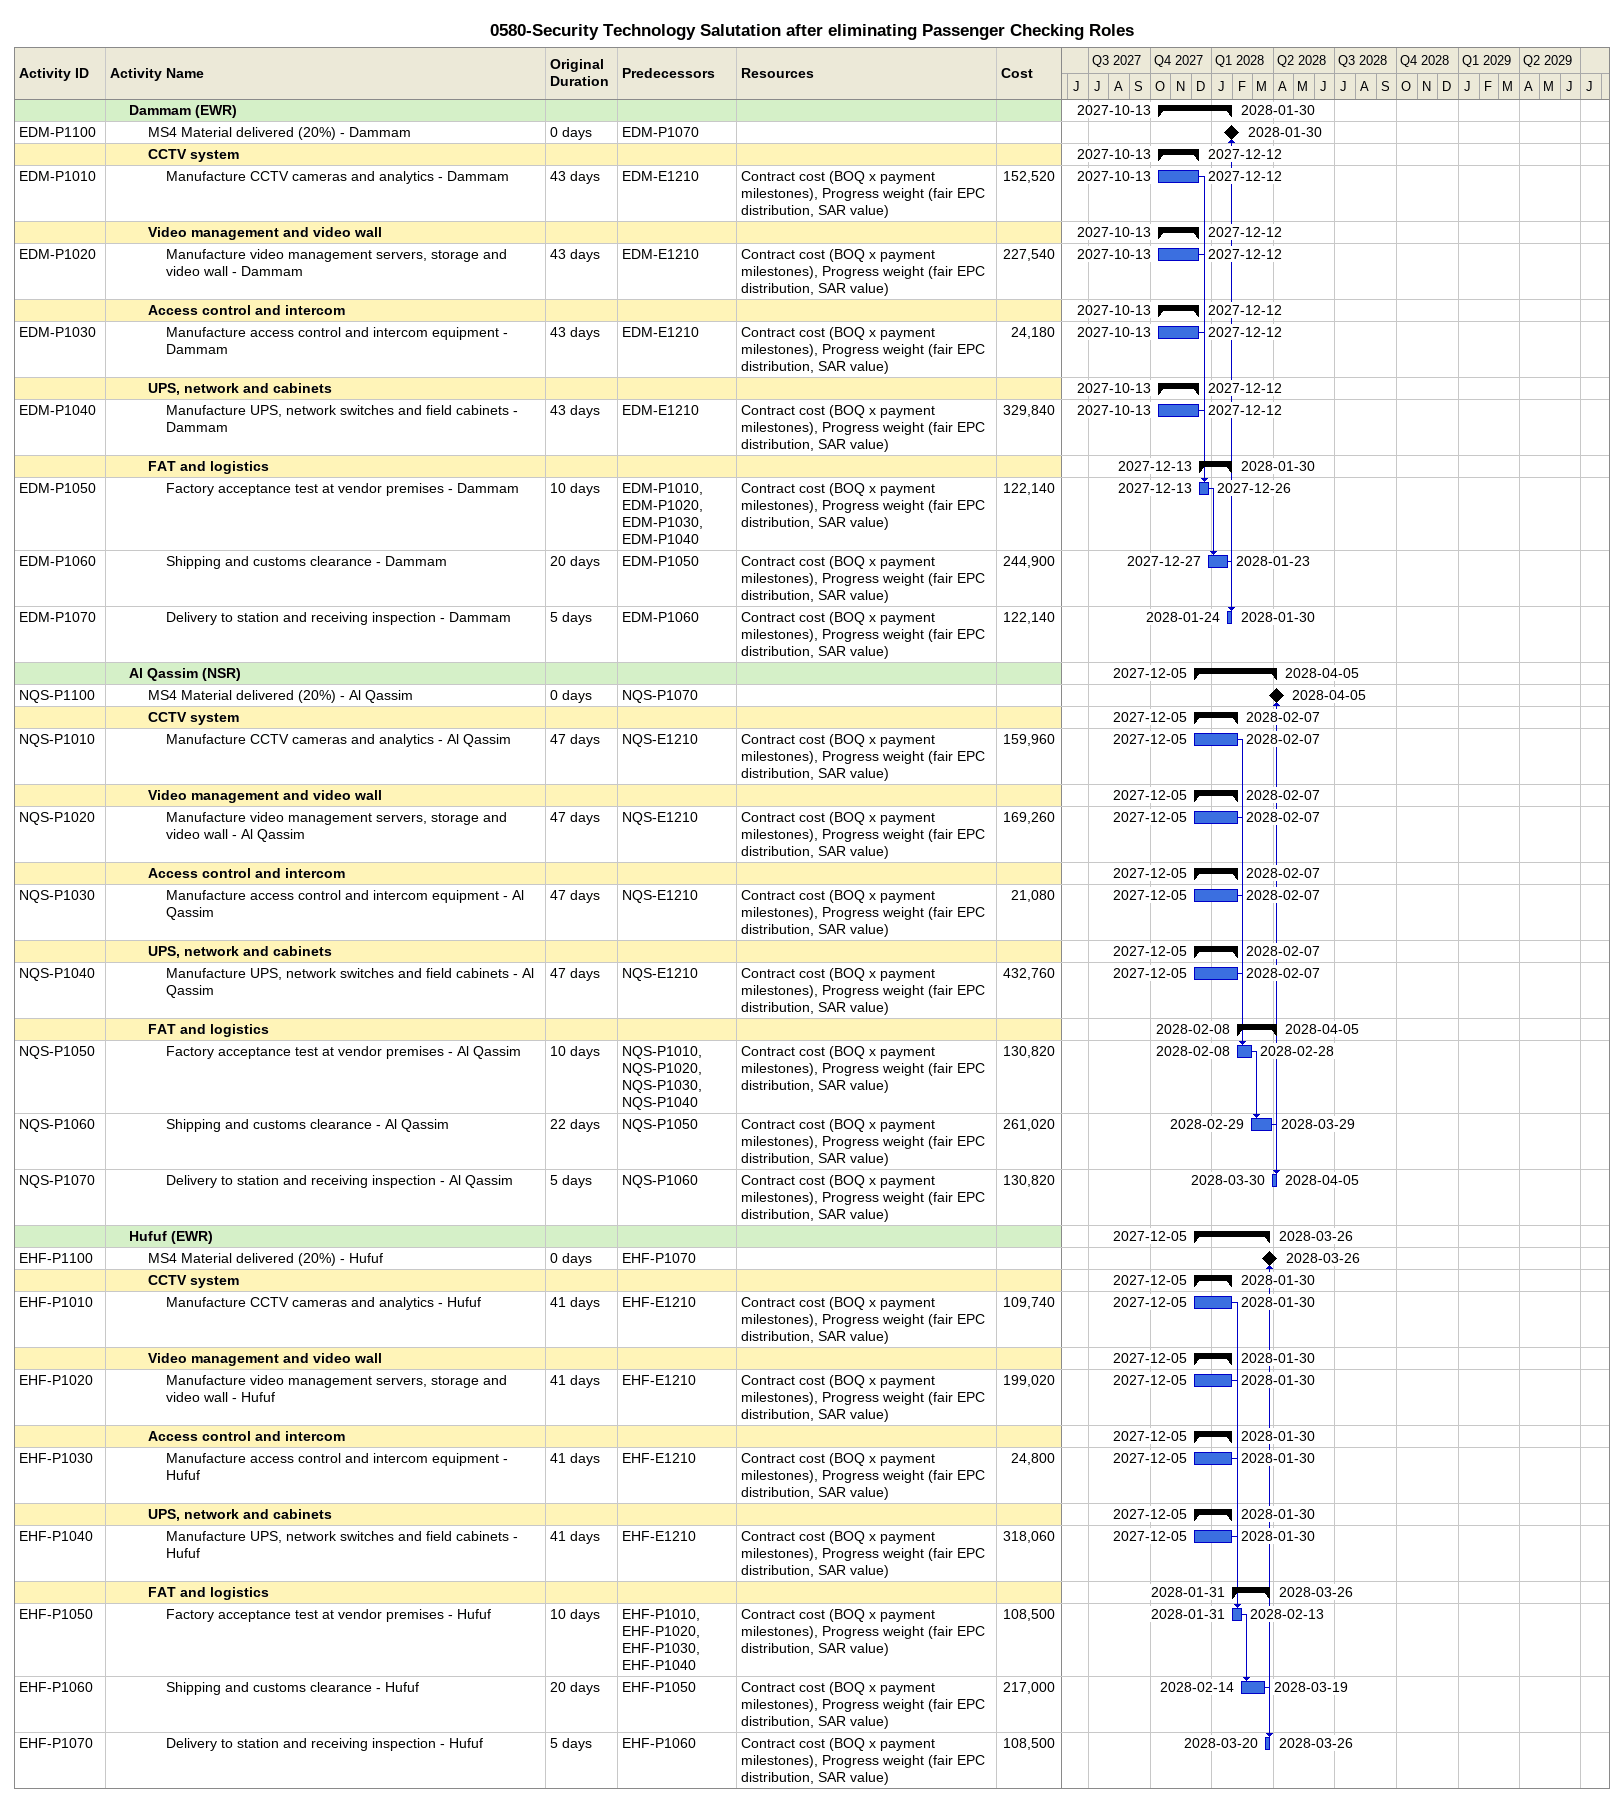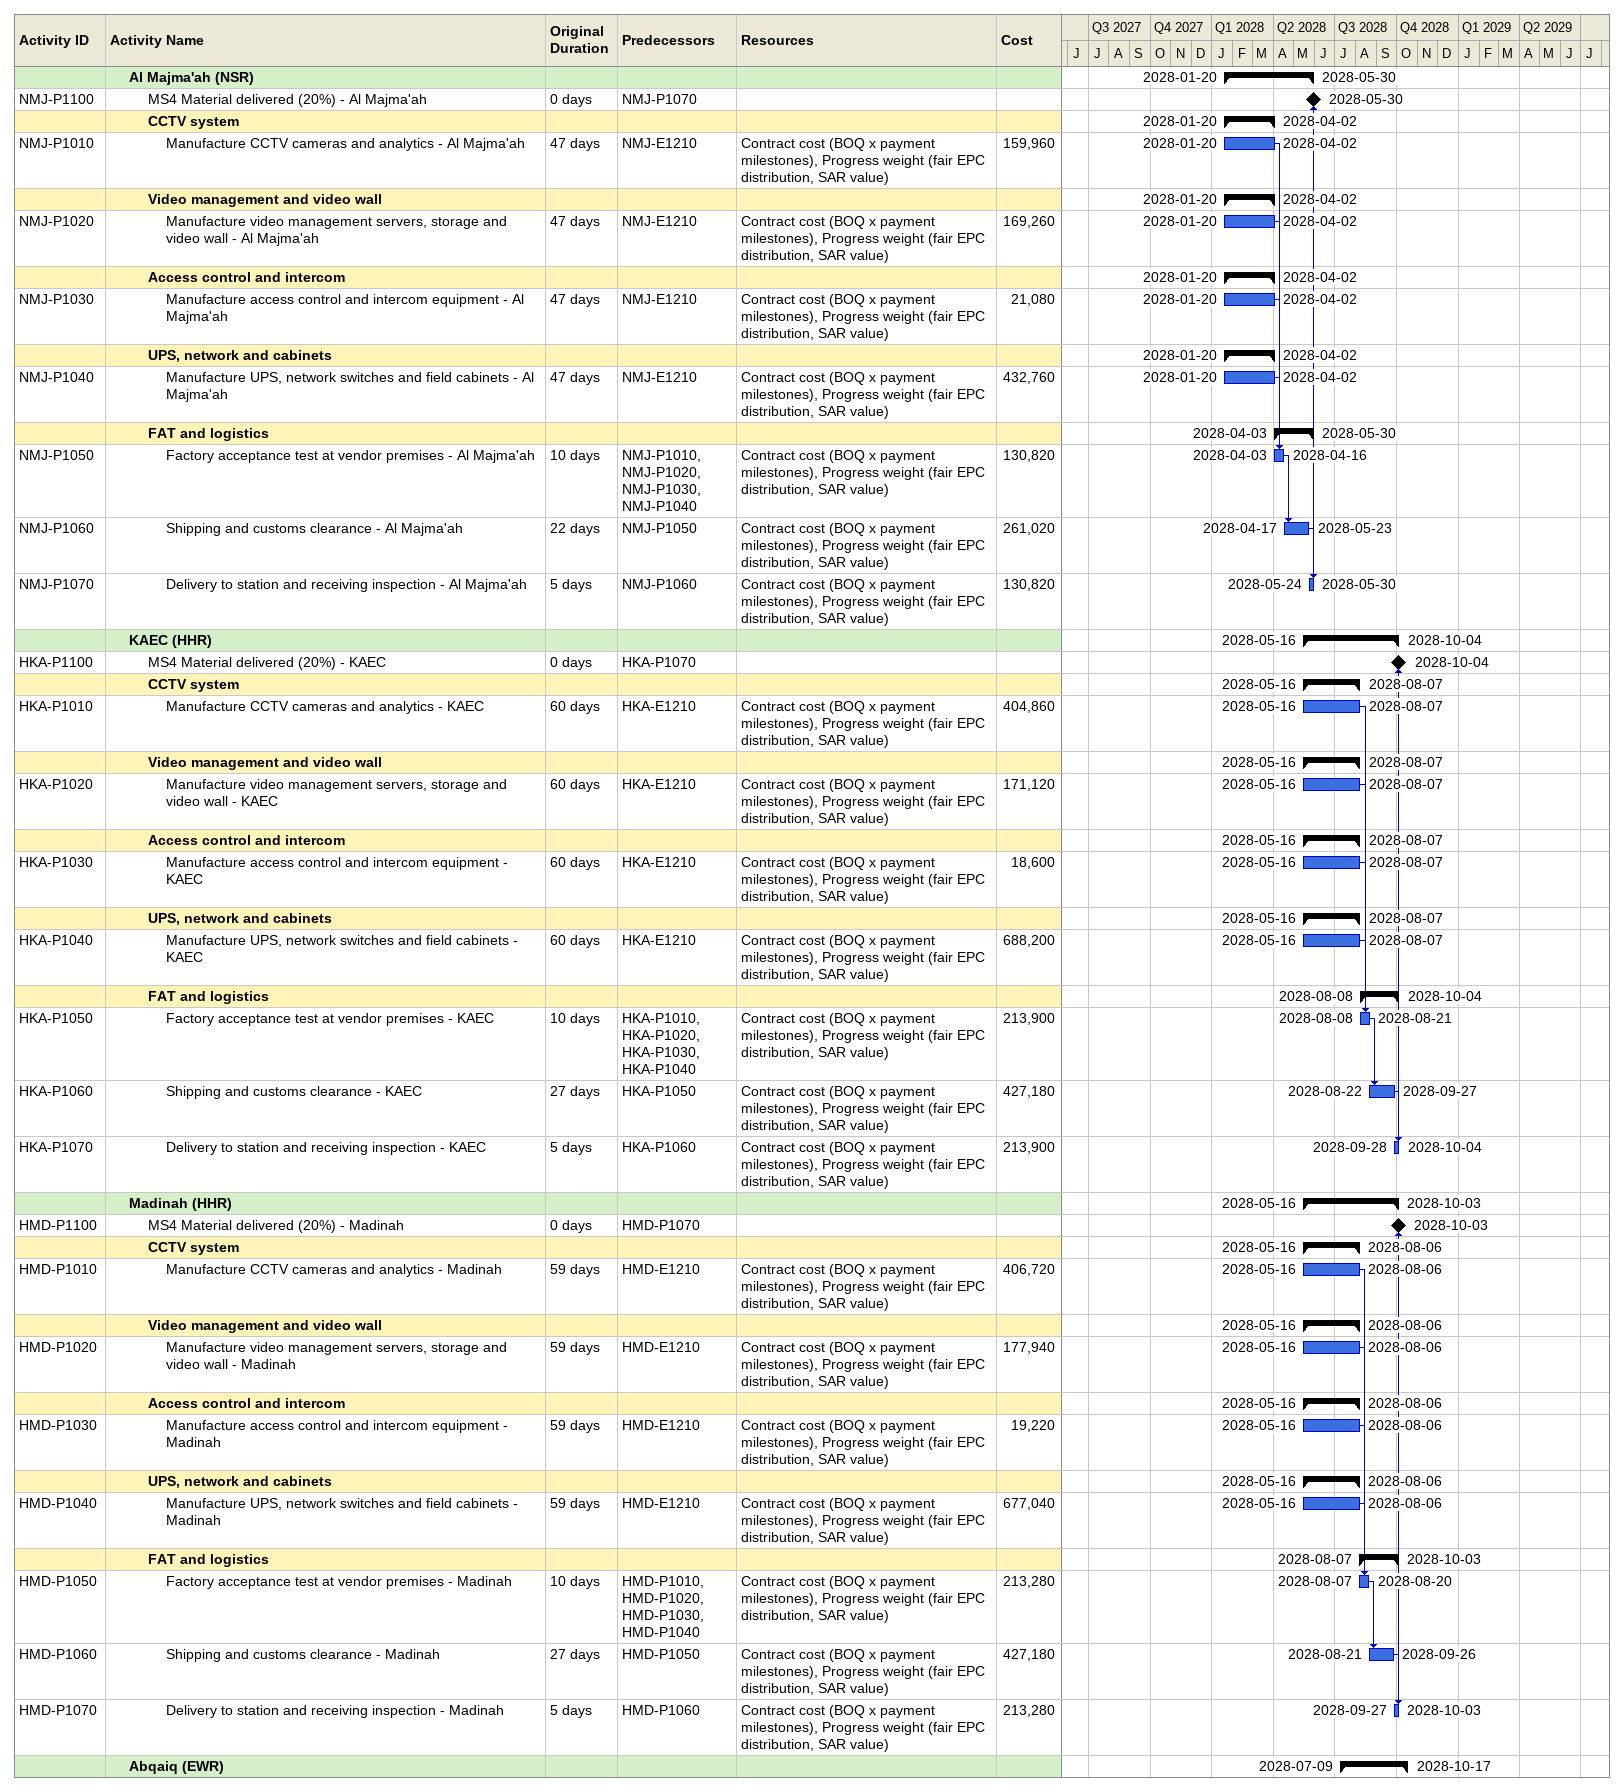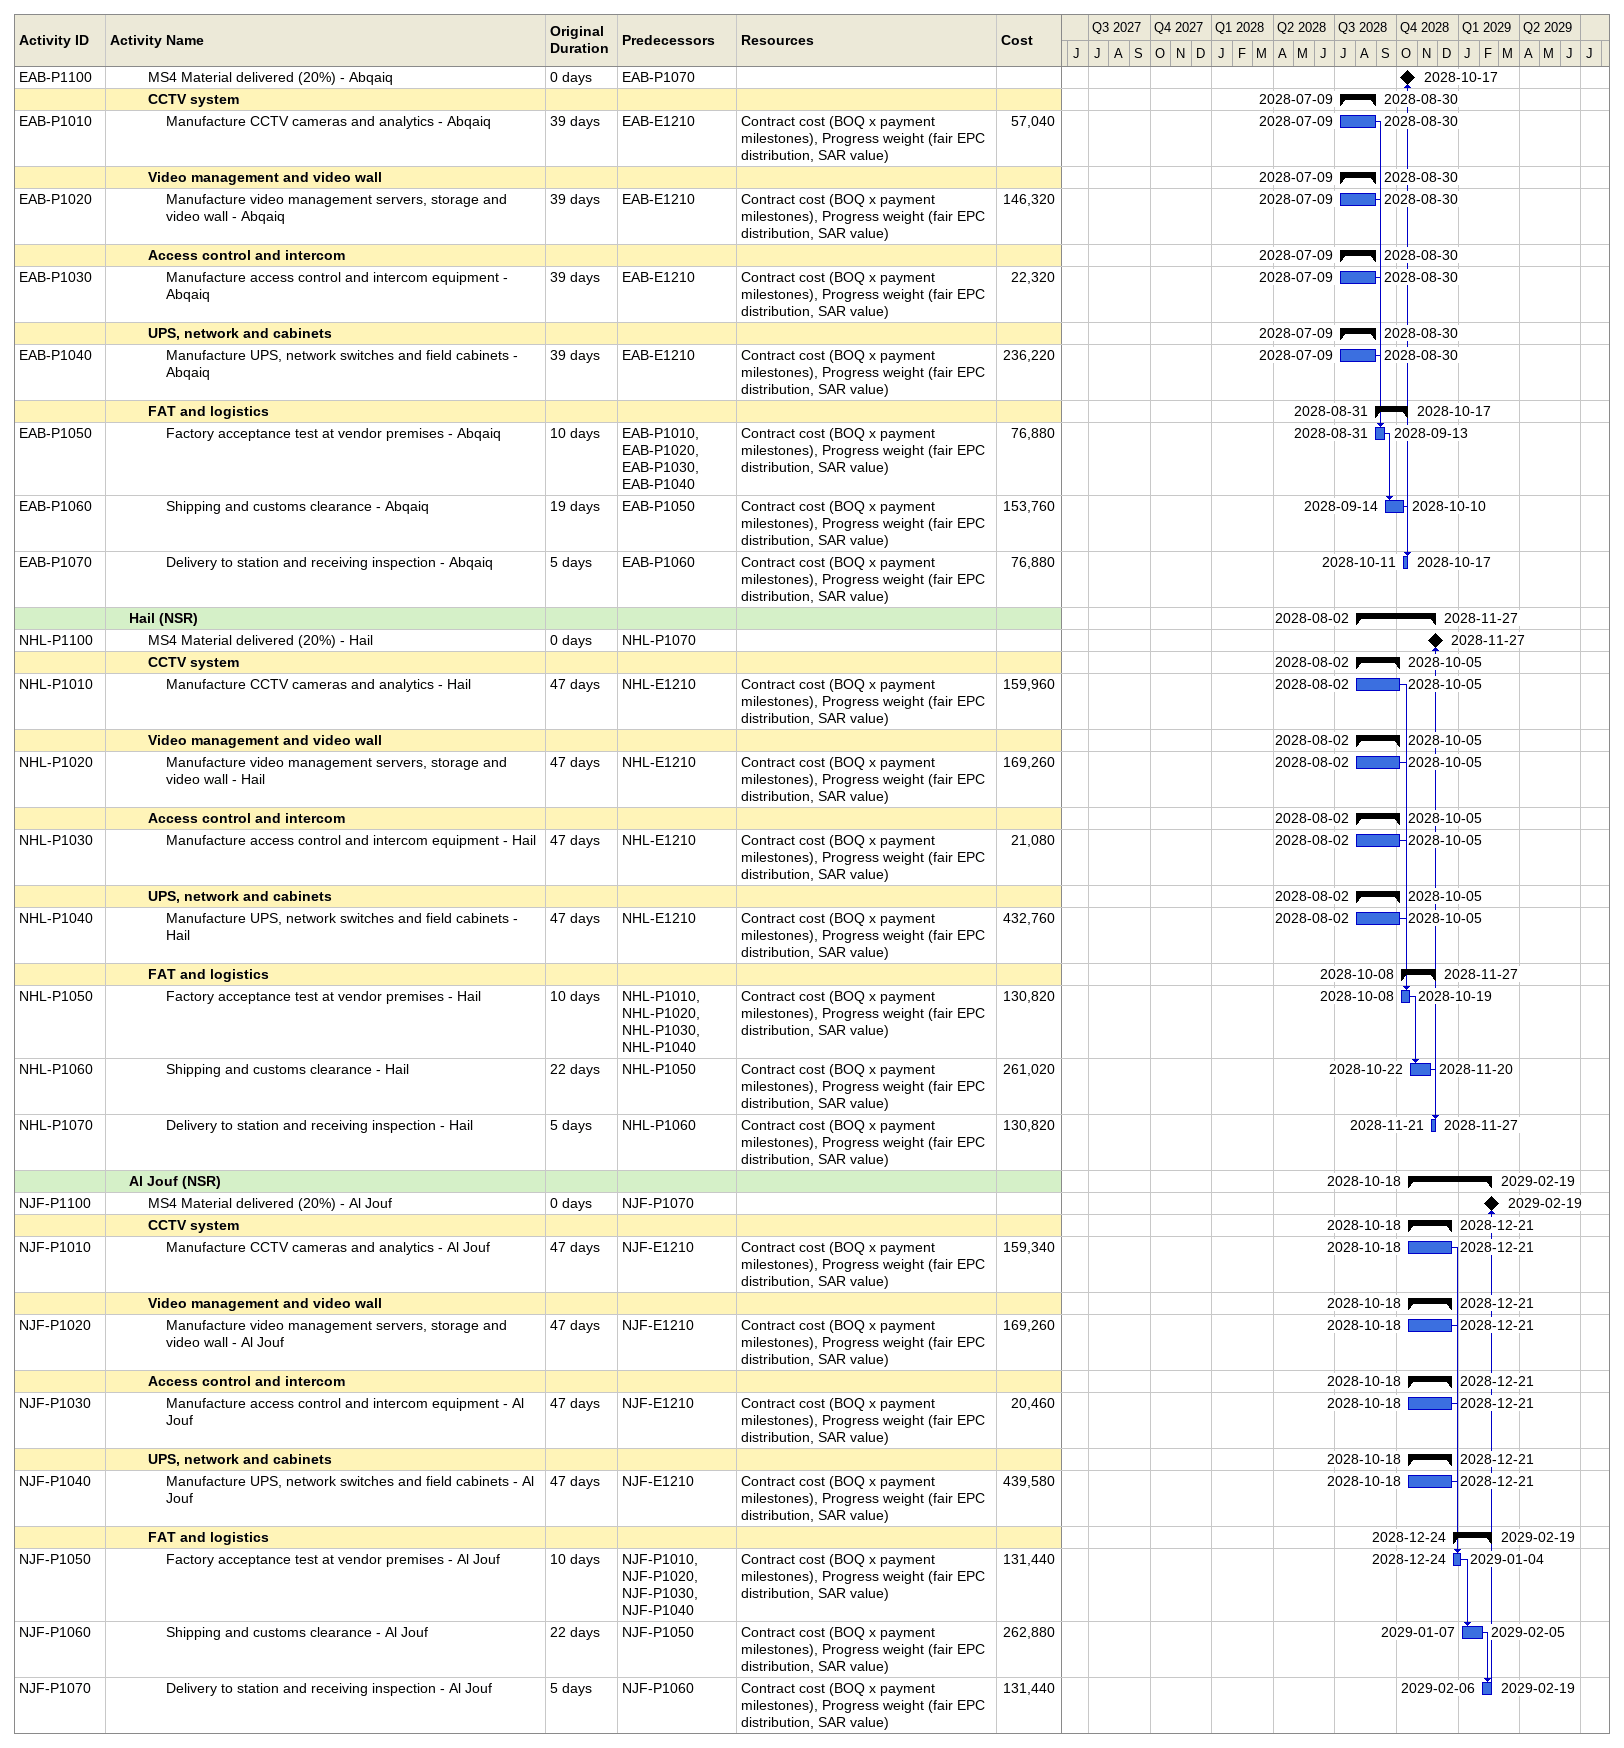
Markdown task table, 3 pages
0580-Security Technology Salutation after eliminating Passenger Checking Roles

| ID | Level | Task | Original duration | Start | Finish | Predecessors | Resources | Cost |
|---|---|---|---|---|---|---|---|---|
|  | 2 | **Dammam (EWR)** |  | 2027-10-13 | 2028-01-30 |  |  |  |
| EDM-P1100 | 3 | MS4 Material delivered (20%) - Dammam | 0d | 2028-01-30 | 2028-01-30 | EDM-P1070 |  |  |
|  | 3 | **CCTV system** |  | 2027-10-13 | 2027-12-12 |  |  |  |
| EDM-P1010 | 4 | Manufacture CCTV cameras and analytics - Dammam | 43d | 2027-10-13 | 2027-12-12 | EDM-E1210 | Contract cost (BOQ x payment milestones), Progress weight (fair EPC distribution, SAR value) | 152520 |
|  | 3 | **Video management and video wall** |  | 2027-10-13 | 2027-12-12 |  |  |  |
| EDM-P1020 | 4 | Manufacture video management servers, storage and video wall - Dammam | 43d | 2027-10-13 | 2027-12-12 | EDM-E1210 | Contract cost (BOQ x payment milestones), Progress weight (fair EPC distribution, SAR value) | 227540 |
|  | 3 | **Access control and intercom** |  | 2027-10-13 | 2027-12-12 |  |  |  |
| EDM-P1030 | 4 | Manufacture access control and intercom equipment - Dammam | 43d | 2027-10-13 | 2027-12-12 | EDM-E1210 | Contract cost (BOQ x payment milestones), Progress weight (fair EPC distribution, SAR value) | 24180 |
|  | 3 | **UPS, network and cabinets** |  | 2027-10-13 | 2027-12-12 |  |  |  |
| EDM-P1040 | 4 | Manufacture UPS, network switches and field cabinets - Dammam | 43d | 2027-10-13 | 2027-12-12 | EDM-E1210 | Contract cost (BOQ x payment milestones), Progress weight (fair EPC distribution, SAR value) | 329840 |
|  | 3 | **FAT and logistics** |  | 2027-12-13 | 2028-01-30 |  |  |  |
| EDM-P1050 | 4 | Factory acceptance test at vendor premises - Dammam | 10d | 2027-12-13 | 2027-12-26 | EDM-P1010, EDM-P1020, EDM-P1030, EDM-P1040 | Contract cost (BOQ x payment milestones), Progress weight (fair EPC distribution, SAR value) | 122140 |
| EDM-P1060 | 4 | Shipping and customs clearance - Dammam | 20d | 2027-12-27 | 2028-01-23 | EDM-P1050 | Contract cost (BOQ x payment milestones), Progress weight (fair EPC distribution, SAR value) | 244900 |
| EDM-P1070 | 4 | Delivery to station and receiving inspection - Dammam | 5d | 2028-01-24 | 2028-01-30 | EDM-P1060 | Contract cost (BOQ x payment milestones), Progress weight (fair EPC distribution, SAR value) | 122140 |
|  | 2 | **Al Qassim (NSR)** |  | 2027-12-05 | 2028-04-05 |  |  |  |
| NQS-P1100 | 3 | MS4 Material delivered (20%) - Al Qassim | 0d | 2028-04-05 | 2028-04-05 | NQS-P1070 |  |  |
|  | 3 | **CCTV system** |  | 2027-12-05 | 2028-02-07 |  |  |  |
| NQS-P1010 | 4 | Manufacture CCTV cameras and analytics - Al Qassim | 47d | 2027-12-05 | 2028-02-07 | NQS-E1210 | Contract cost (BOQ x payment milestones), Progress weight (fair EPC distribution, SAR value) | 159960 |
|  | 3 | **Video management and video wall** |  | 2027-12-05 | 2028-02-07 |  |  |  |
| NQS-P1020 | 4 | Manufacture video management servers, storage and video wall - Al Qassim | 47d | 2027-12-05 | 2028-02-07 | NQS-E1210 | Contract cost (BOQ x payment milestones), Progress weight (fair EPC distribution, SAR value) | 169260 |
|  | 3 | **Access control and intercom** |  | 2027-12-05 | 2028-02-07 |  |  |  |
| NQS-P1030 | 4 | Manufacture access control and intercom equipment - Al Qassim | 47d | 2027-12-05 | 2028-02-07 | NQS-E1210 | Contract cost (BOQ x payment milestones), Progress weight (fair EPC distribution, SAR value) | 21080 |
|  | 3 | **UPS, network and cabinets** |  | 2027-12-05 | 2028-02-07 |  |  |  |
| NQS-P1040 | 4 | Manufacture UPS, network switches and field cabinets - Al Qassim | 47d | 2027-12-05 | 2028-02-07 | NQS-E1210 | Contract cost (BOQ x payment milestones), Progress weight (fair EPC distribution, SAR value) | 432760 |
|  | 3 | **FAT and logistics** |  | 2028-02-08 | 2028-04-05 |  |  |  |
| NQS-P1050 | 4 | Factory acceptance test at vendor premises - Al Qassim | 10d | 2028-02-08 | 2028-02-28 | NQS-P1010, NQS-P1020, NQS-P1030, NQS-P1040 | Contract cost (BOQ x payment milestones), Progress weight (fair EPC distribution, SAR value) | 130820 |
| NQS-P1060 | 4 | Shipping and customs clearance - Al Qassim | 22d | 2028-02-29 | 2028-03-29 | NQS-P1050 | Contract cost (BOQ x payment milestones), Progress weight (fair EPC distribution, SAR value) | 261020 |
| NQS-P1070 | 4 | Delivery to station and receiving inspection - Al Qassim | 5d | 2028-03-30 | 2028-04-05 | NQS-P1060 | Contract cost (BOQ x payment milestones), Progress weight (fair EPC distribution, SAR value) | 130820 |
|  | 2 | **Hufuf (EWR)** |  | 2027-12-05 | 2028-03-26 |  |  |  |
| EHF-P1100 | 3 | MS4 Material delivered (20%) - Hufuf | 0d | 2028-03-26 | 2028-03-26 | EHF-P1070 |  |  |
|  | 3 | **CCTV system** |  | 2027-12-05 | 2028-01-30 |  |  |  |
| EHF-P1010 | 4 | Manufacture CCTV cameras and analytics - Hufuf | 41d | 2027-12-05 | 2028-01-30 | EHF-E1210 | Contract cost (BOQ x payment milestones), Progress weight (fair EPC distribution, SAR value) | 109740 |
|  | 3 | **Video management and video wall** |  | 2027-12-05 | 2028-01-30 |  |  |  |
| EHF-P1020 | 4 | Manufacture video management servers, storage and video wall - Hufuf | 41d | 2027-12-05 | 2028-01-30 | EHF-E1210 | Contract cost (BOQ x payment milestones), Progress weight (fair EPC distribution, SAR value) | 199020 |
|  | 3 | **Access control and intercom** |  | 2027-12-05 | 2028-01-30 |  |  |  |
| EHF-P1030 | 4 | Manufacture access control and intercom equipment - Hufuf | 41d | 2027-12-05 | 2028-01-30 | EHF-E1210 | Contract cost (BOQ x payment milestones), Progress weight (fair EPC distribution, SAR value) | 24800 |
|  | 3 | **UPS, network and cabinets** |  | 2027-12-05 | 2028-01-30 |  |  |  |
| EHF-P1040 | 4 | Manufacture UPS, network switches and field cabinets - Hufuf | 41d | 2027-12-05 | 2028-01-30 | EHF-E1210 | Contract cost (BOQ x payment milestones), Progress weight (fair EPC distribution, SAR value) | 318060 |
|  | 3 | **FAT and logistics** |  | 2028-01-31 | 2028-03-26 |  |  |  |
| EHF-P1050 | 4 | Factory acceptance test at vendor premises - Hufuf | 10d | 2028-01-31 | 2028-02-13 | EHF-P1010, EHF-P1020, EHF-P1030, EHF-P1040 | Contract cost (BOQ x payment milestones), Progress weight (fair EPC distribution, SAR value) | 108500 |
| EHF-P1060 | 4 | Shipping and customs clearance - Hufuf | 20d | 2028-02-14 | 2028-03-19 | EHF-P1050 | Contract cost (BOQ x payment milestones), Progress weight (fair EPC distribution, SAR value) | 217000 |
| EHF-P1070 | 4 | Delivery to station and receiving inspection - Hufuf | 5d | 2028-03-20 | 2028-03-26 | EHF-P1060 | Contract cost (BOQ x payment milestones), Progress weight (fair EPC distribution, SAR value) | 108500 |
|  | 2 | **Al Majma'ah (NSR)** |  | 2028-01-20 | 2028-05-30 |  |  |  |
| NMJ-P1100 | 3 | MS4 Material delivered (20%) - Al Majma'ah | 0d | 2028-05-30 | 2028-05-30 | NMJ-P1070 |  |  |
|  | 3 | **CCTV system** |  | 2028-01-20 | 2028-04-02 |  |  |  |
| NMJ-P1010 | 4 | Manufacture CCTV cameras and analytics - Al Majma'ah | 47d | 2028-01-20 | 2028-04-02 | NMJ-E1210 | Contract cost (BOQ x payment milestones), Progress weight (fair EPC distribution, SAR value) | 159960 |
|  | 3 | **Video management and video wall** |  | 2028-01-20 | 2028-04-02 |  |  |  |
| NMJ-P1020 | 4 | Manufacture video management servers, storage and video wall - Al Majma'ah | 47d | 2028-01-20 | 2028-04-02 | NMJ-E1210 | Contract cost (BOQ x payment milestones), Progress weight (fair EPC distribution, SAR value) | 169260 |
|  | 3 | **Access control and intercom** |  | 2028-01-20 | 2028-04-02 |  |  |  |
| NMJ-P1030 | 4 | Manufacture access control and intercom equipment - Al Majma'ah | 47d | 2028-01-20 | 2028-04-02 | NMJ-E1210 | Contract cost (BOQ x payment milestones), Progress weight (fair EPC distribution, SAR value) | 21080 |
|  | 3 | **UPS, network and cabinets** |  | 2028-01-20 | 2028-04-02 |  |  |  |
| NMJ-P1040 | 4 | Manufacture UPS, network switches and field cabinets - Al Majma'ah | 47d | 2028-01-20 | 2028-04-02 | NMJ-E1210 | Contract cost (BOQ x payment milestones), Progress weight (fair EPC distribution, SAR value) | 432760 |
|  | 3 | **FAT and logistics** |  | 2028-04-03 | 2028-05-30 |  |  |  |
| NMJ-P1050 | 4 | Factory acceptance test at vendor premises - Al Majma'ah | 10d | 2028-04-03 | 2028-04-16 | NMJ-P1010, NMJ-P1020, NMJ-P1030, NMJ-P1040 | Contract cost (BOQ x payment milestones), Progress weight (fair EPC distribution, SAR value) | 130820 |
| NMJ-P1060 | 4 | Shipping and customs clearance - Al Majma'ah | 22d | 2028-04-17 | 2028-05-23 | NMJ-P1050 | Contract cost (BOQ x payment milestones), Progress weight (fair EPC distribution, SAR value) | 261020 |
| NMJ-P1070 | 4 | Delivery to station and receiving inspection - Al Majma'ah | 5d | 2028-05-24 | 2028-05-30 | NMJ-P1060 | Contract cost (BOQ x payment milestones), Progress weight (fair EPC distribution, SAR value) | 130820 |
|  | 2 | **KAEC (HHR)** |  | 2028-05-16 | 2028-10-04 |  |  |  |
| HKA-P1100 | 3 | MS4 Material delivered (20%) - KAEC | 0d | 2028-10-04 | 2028-10-04 | HKA-P1070 |  |  |
|  | 3 | **CCTV system** |  | 2028-05-16 | 2028-08-07 |  |  |  |
| HKA-P1010 | 4 | Manufacture CCTV cameras and analytics - KAEC | 60d | 2028-05-16 | 2028-08-07 | HKA-E1210 | Contract cost (BOQ x payment milestones), Progress weight (fair EPC distribution, SAR value) | 404860 |
|  | 3 | **Video management and video wall** |  | 2028-05-16 | 2028-08-07 |  |  |  |
| HKA-P1020 | 4 | Manufacture video management servers, storage and video wall - KAEC | 60d | 2028-05-16 | 2028-08-07 | HKA-E1210 | Contract cost (BOQ x payment milestones), Progress weight (fair EPC distribution, SAR value) | 171120 |
|  | 3 | **Access control and intercom** |  | 2028-05-16 | 2028-08-07 |  |  |  |
| HKA-P1030 | 4 | Manufacture access control and intercom equipment - KAEC | 60d | 2028-05-16 | 2028-08-07 | HKA-E1210 | Contract cost (BOQ x payment milestones), Progress weight (fair EPC distribution, SAR value) | 18600 |
|  | 3 | **UPS, network and cabinets** |  | 2028-05-16 | 2028-08-07 |  |  |  |
| HKA-P1040 | 4 | Manufacture UPS, network switches and field cabinets - KAEC | 60d | 2028-05-16 | 2028-08-07 | HKA-E1210 | Contract cost (BOQ x payment milestones), Progress weight (fair EPC distribution, SAR value) | 688200 |
|  | 3 | **FAT and logistics** |  | 2028-08-08 | 2028-10-04 |  |  |  |
| HKA-P1050 | 4 | Factory acceptance test at vendor premises - KAEC | 10d | 2028-08-08 | 2028-08-21 | HKA-P1010, HKA-P1020, HKA-P1030, HKA-P1040 | Contract cost (BOQ x payment milestones), Progress weight (fair EPC distribution, SAR value) | 213900 |
| HKA-P1060 | 4 | Shipping and customs clearance - KAEC | 27d | 2028-08-22 | 2028-09-27 | HKA-P1050 | Contract cost (BOQ x payment milestones), Progress weight (fair EPC distribution, SAR value) | 427180 |
| HKA-P1070 | 4 | Delivery to station and receiving inspection - KAEC | 5d | 2028-09-28 | 2028-10-04 | HKA-P1060 | Contract cost (BOQ x payment milestones), Progress weight (fair EPC distribution, SAR value) | 213900 |
|  | 2 | **Madinah (HHR)** |  | 2028-05-16 | 2028-10-03 |  |  |  |
| HMD-P1100 | 3 | MS4 Material delivered (20%) - Madinah | 0d | 2028-10-03 | 2028-10-03 | HMD-P1070 |  |  |
|  | 3 | **CCTV system** |  | 2028-05-16 | 2028-08-06 |  |  |  |
| HMD-P1010 | 4 | Manufacture CCTV cameras and analytics - Madinah | 59d | 2028-05-16 | 2028-08-06 | HMD-E1210 | Contract cost (BOQ x payment milestones), Progress weight (fair EPC distribution, SAR value) | 406720 |
|  | 3 | **Video management and video wall** |  | 2028-05-16 | 2028-08-06 |  |  |  |
| HMD-P1020 | 4 | Manufacture video management servers, storage and video wall - Madinah | 59d | 2028-05-16 | 2028-08-06 | HMD-E1210 | Contract cost (BOQ x payment milestones), Progress weight (fair EPC distribution, SAR value) | 177940 |
|  | 3 | **Access control and intercom** |  | 2028-05-16 | 2028-08-06 |  |  |  |
| HMD-P1030 | 4 | Manufacture access control and intercom equipment - Madinah | 59d | 2028-05-16 | 2028-08-06 | HMD-E1210 | Contract cost (BOQ x payment milestones), Progress weight (fair EPC distribution, SAR value) | 19220 |
|  | 3 | **UPS, network and cabinets** |  | 2028-05-16 | 2028-08-06 |  |  |  |
| HMD-P1040 | 4 | Manufacture UPS, network switches and field cabinets - Madinah | 59d | 2028-05-16 | 2028-08-06 | HMD-E1210 | Contract cost (BOQ x payment milestones), Progress weight (fair EPC distribution, SAR value) | 677040 |
|  | 3 | **FAT and logistics** |  | 2028-08-07 | 2028-10-03 |  |  |  |
| HMD-P1050 | 4 | Factory acceptance test at vendor premises - Madinah | 10d | 2028-08-07 | 2028-08-20 | HMD-P1010, HMD-P1020, HMD-P1030, HMD-P1040 | Contract cost (BOQ x payment milestones), Progress weight (fair EPC distribution, SAR value) | 213280 |
| HMD-P1060 | 4 | Shipping and customs clearance - Madinah | 27d | 2028-08-21 | 2028-09-26 | HMD-P1050 | Contract cost (BOQ x payment milestones), Progress weight (fair EPC distribution, SAR value) | 427180 |
| HMD-P1070 | 4 | Delivery to station and receiving inspection - Madinah | 5d | 2028-09-27 | 2028-10-03 | HMD-P1060 | Contract cost (BOQ x payment milestones), Progress weight (fair EPC distribution, SAR value) | 213280 |
|  | 2 | **Abqaiq (EWR)** |  | 2028-07-09 | 2028-10-17 |  |  |  |
| EAB-P1100 | 3 | MS4 Material delivered (20%) - Abqaiq | 0d | 2028-10-17 | 2028-10-17 | EAB-P1070 |  |  |
|  | 3 | **CCTV system** |  | 2028-07-09 | 2028-08-30 |  |  |  |
| EAB-P1010 | 4 | Manufacture CCTV cameras and analytics - Abqaiq | 39d | 2028-07-09 | 2028-08-30 | EAB-E1210 | Contract cost (BOQ x payment milestones), Progress weight (fair EPC distribution, SAR value) | 57040 |
|  | 3 | **Video management and video wall** |  | 2028-07-09 | 2028-08-30 |  |  |  |
| EAB-P1020 | 4 | Manufacture video management servers, storage and video wall - Abqaiq | 39d | 2028-07-09 | 2028-08-30 | EAB-E1210 | Contract cost (BOQ x payment milestones), Progress weight (fair EPC distribution, SAR value) | 146320 |
|  | 3 | **Access control and intercom** |  | 2028-07-09 | 2028-08-30 |  |  |  |
| EAB-P1030 | 4 | Manufacture access control and intercom equipment - Abqaiq | 39d | 2028-07-09 | 2028-08-30 | EAB-E1210 | Contract cost (BOQ x payment milestones), Progress weight (fair EPC distribution, SAR value) | 22320 |
|  | 3 | **UPS, network and cabinets** |  | 2028-07-09 | 2028-08-30 |  |  |  |
| EAB-P1040 | 4 | Manufacture UPS, network switches and field cabinets - Abqaiq | 39d | 2028-07-09 | 2028-08-30 | EAB-E1210 | Contract cost (BOQ x payment milestones), Progress weight (fair EPC distribution, SAR value) | 236220 |
|  | 3 | **FAT and logistics** |  | 2028-08-31 | 2028-10-17 |  |  |  |
| EAB-P1050 | 4 | Factory acceptance test at vendor premises - Abqaiq | 10d | 2028-08-31 | 2028-09-13 | EAB-P1010, EAB-P1020, EAB-P1030, EAB-P1040 | Contract cost (BOQ x payment milestones), Progress weight (fair EPC distribution, SAR value) | 76880 |
| EAB-P1060 | 4 | Shipping and customs clearance - Abqaiq | 19d | 2028-09-14 | 2028-10-10 | EAB-P1050 | Contract cost (BOQ x payment milestones), Progress weight (fair EPC distribution, SAR value) | 153760 |
| EAB-P1070 | 4 | Delivery to station and receiving inspection - Abqaiq | 5d | 2028-10-11 | 2028-10-17 | EAB-P1060 | Contract cost (BOQ x payment milestones), Progress weight (fair EPC distribution, SAR value) | 76880 |
|  | 2 | **Hail (NSR)** |  | 2028-08-02 | 2028-11-27 |  |  |  |
| NHL-P1100 | 3 | MS4 Material delivered (20%) - Hail | 0d | 2028-11-27 | 2028-11-27 | NHL-P1070 |  |  |
|  | 3 | **CCTV system** |  | 2028-08-02 | 2028-10-05 |  |  |  |
| NHL-P1010 | 4 | Manufacture CCTV cameras and analytics - Hail | 47d | 2028-08-02 | 2028-10-05 | NHL-E1210 | Contract cost (BOQ x payment milestones), Progress weight (fair EPC distribution, SAR value) | 159960 |
|  | 3 | **Video management and video wall** |  | 2028-08-02 | 2028-10-05 |  |  |  |
| NHL-P1020 | 4 | Manufacture video management servers, storage and video wall - Hail | 47d | 2028-08-02 | 2028-10-05 | NHL-E1210 | Contract cost (BOQ x payment milestones), Progress weight (fair EPC distribution, SAR value) | 169260 |
|  | 3 | **Access control and intercom** |  | 2028-08-02 | 2028-10-05 |  |  |  |
| NHL-P1030 | 4 | Manufacture access control and intercom equipment - Hail | 47d | 2028-08-02 | 2028-10-05 | NHL-E1210 | Contract cost (BOQ x payment milestones), Progress weight (fair EPC distribution, SAR value) | 21080 |
|  | 3 | **UPS, network and cabinets** |  | 2028-08-02 | 2028-10-05 |  |  |  |
| NHL-P1040 | 4 | Manufacture UPS, network switches and field cabinets - Hail | 47d | 2028-08-02 | 2028-10-05 | NHL-E1210 | Contract cost (BOQ x payment milestones), Progress weight (fair EPC distribution, SAR value) | 432760 |
|  | 3 | **FAT and logistics** |  | 2028-10-08 | 2028-11-27 |  |  |  |
| NHL-P1050 | 4 | Factory acceptance test at vendor premises - Hail | 10d | 2028-10-08 | 2028-10-19 | NHL-P1010, NHL-P1020, NHL-P1030, NHL-P1040 | Contract cost (BOQ x payment milestones), Progress weight (fair EPC distribution, SAR value) | 130820 |
| NHL-P1060 | 4 | Shipping and customs clearance - Hail | 22d | 2028-10-22 | 2028-11-20 | NHL-P1050 | Contract cost (BOQ x payment milestones), Progress weight (fair EPC distribution, SAR value) | 261020 |
| NHL-P1070 | 4 | Delivery to station and receiving inspection - Hail | 5d | 2028-11-21 | 2028-11-27 | NHL-P1060 | Contract cost (BOQ x payment milestones), Progress weight (fair EPC distribution, SAR value) | 130820 |
|  | 2 | **Al Jouf (NSR)** |  | 2028-10-18 | 2029-02-19 |  |  |  |
| NJF-P1100 | 3 | MS4 Material delivered (20%) - Al Jouf | 0d | 2029-02-19 | 2029-02-19 | NJF-P1070 |  |  |
|  | 3 | **CCTV system** |  | 2028-10-18 | 2028-12-21 |  |  |  |
| NJF-P1010 | 4 | Manufacture CCTV cameras and analytics - Al Jouf | 47d | 2028-10-18 | 2028-12-21 | NJF-E1210 | Contract cost (BOQ x payment milestones), Progress weight (fair EPC distribution, SAR value) | 159340 |
|  | 3 | **Video management and video wall** |  | 2028-10-18 | 2028-12-21 |  |  |  |
| NJF-P1020 | 4 | Manufacture video management servers, storage and video wall - Al Jouf | 47d | 2028-10-18 | 2028-12-21 | NJF-E1210 | Contract cost (BOQ x payment milestones), Progress weight (fair EPC distribution, SAR value) | 169260 |
|  | 3 | **Access control and intercom** |  | 2028-10-18 | 2028-12-21 |  |  |  |
| NJF-P1030 | 4 | Manufacture access control and intercom equipment - Al Jouf | 47d | 2028-10-18 | 2028-12-21 | NJF-E1210 | Contract cost (BOQ x payment milestones), Progress weight (fair EPC distribution, SAR value) | 20460 |
|  | 3 | **UPS, network and cabinets** |  | 2028-10-18 | 2028-12-21 |  |  |  |
| NJF-P1040 | 4 | Manufacture UPS, network switches and field cabinets - Al Jouf | 47d | 2028-10-18 | 2028-12-21 | NJF-E1210 | Contract cost (BOQ x payment milestones), Progress weight (fair EPC distribution, SAR value) | 439580 |
|  | 3 | **FAT and logistics** |  | 2028-12-24 | 2029-02-19 |  |  |  |
| NJF-P1050 | 4 | Factory acceptance test at vendor premises - Al Jouf | 10d | 2028-12-24 | 2029-01-04 | NJF-P1010, NJF-P1020, NJF-P1030, NJF-P1040 | Contract cost (BOQ x payment milestones), Progress weight (fair EPC distribution, SAR value) | 131440 |
| NJF-P1060 | 4 | Shipping and customs clearance - Al Jouf | 22d | 2029-01-07 | 2029-02-05 | NJF-P1050 | Contract cost (BOQ x payment milestones), Progress weight (fair EPC distribution, SAR value) | 262880 |
| NJF-P1070 | 4 | Delivery to station and receiving inspection - Al Jouf | 5d | 2029-02-06 | 2029-02-19 | NJF-P1060 | Contract cost (BOQ x payment milestones), Progress weight (fair EPC distribution, SAR value) | 131440 |
